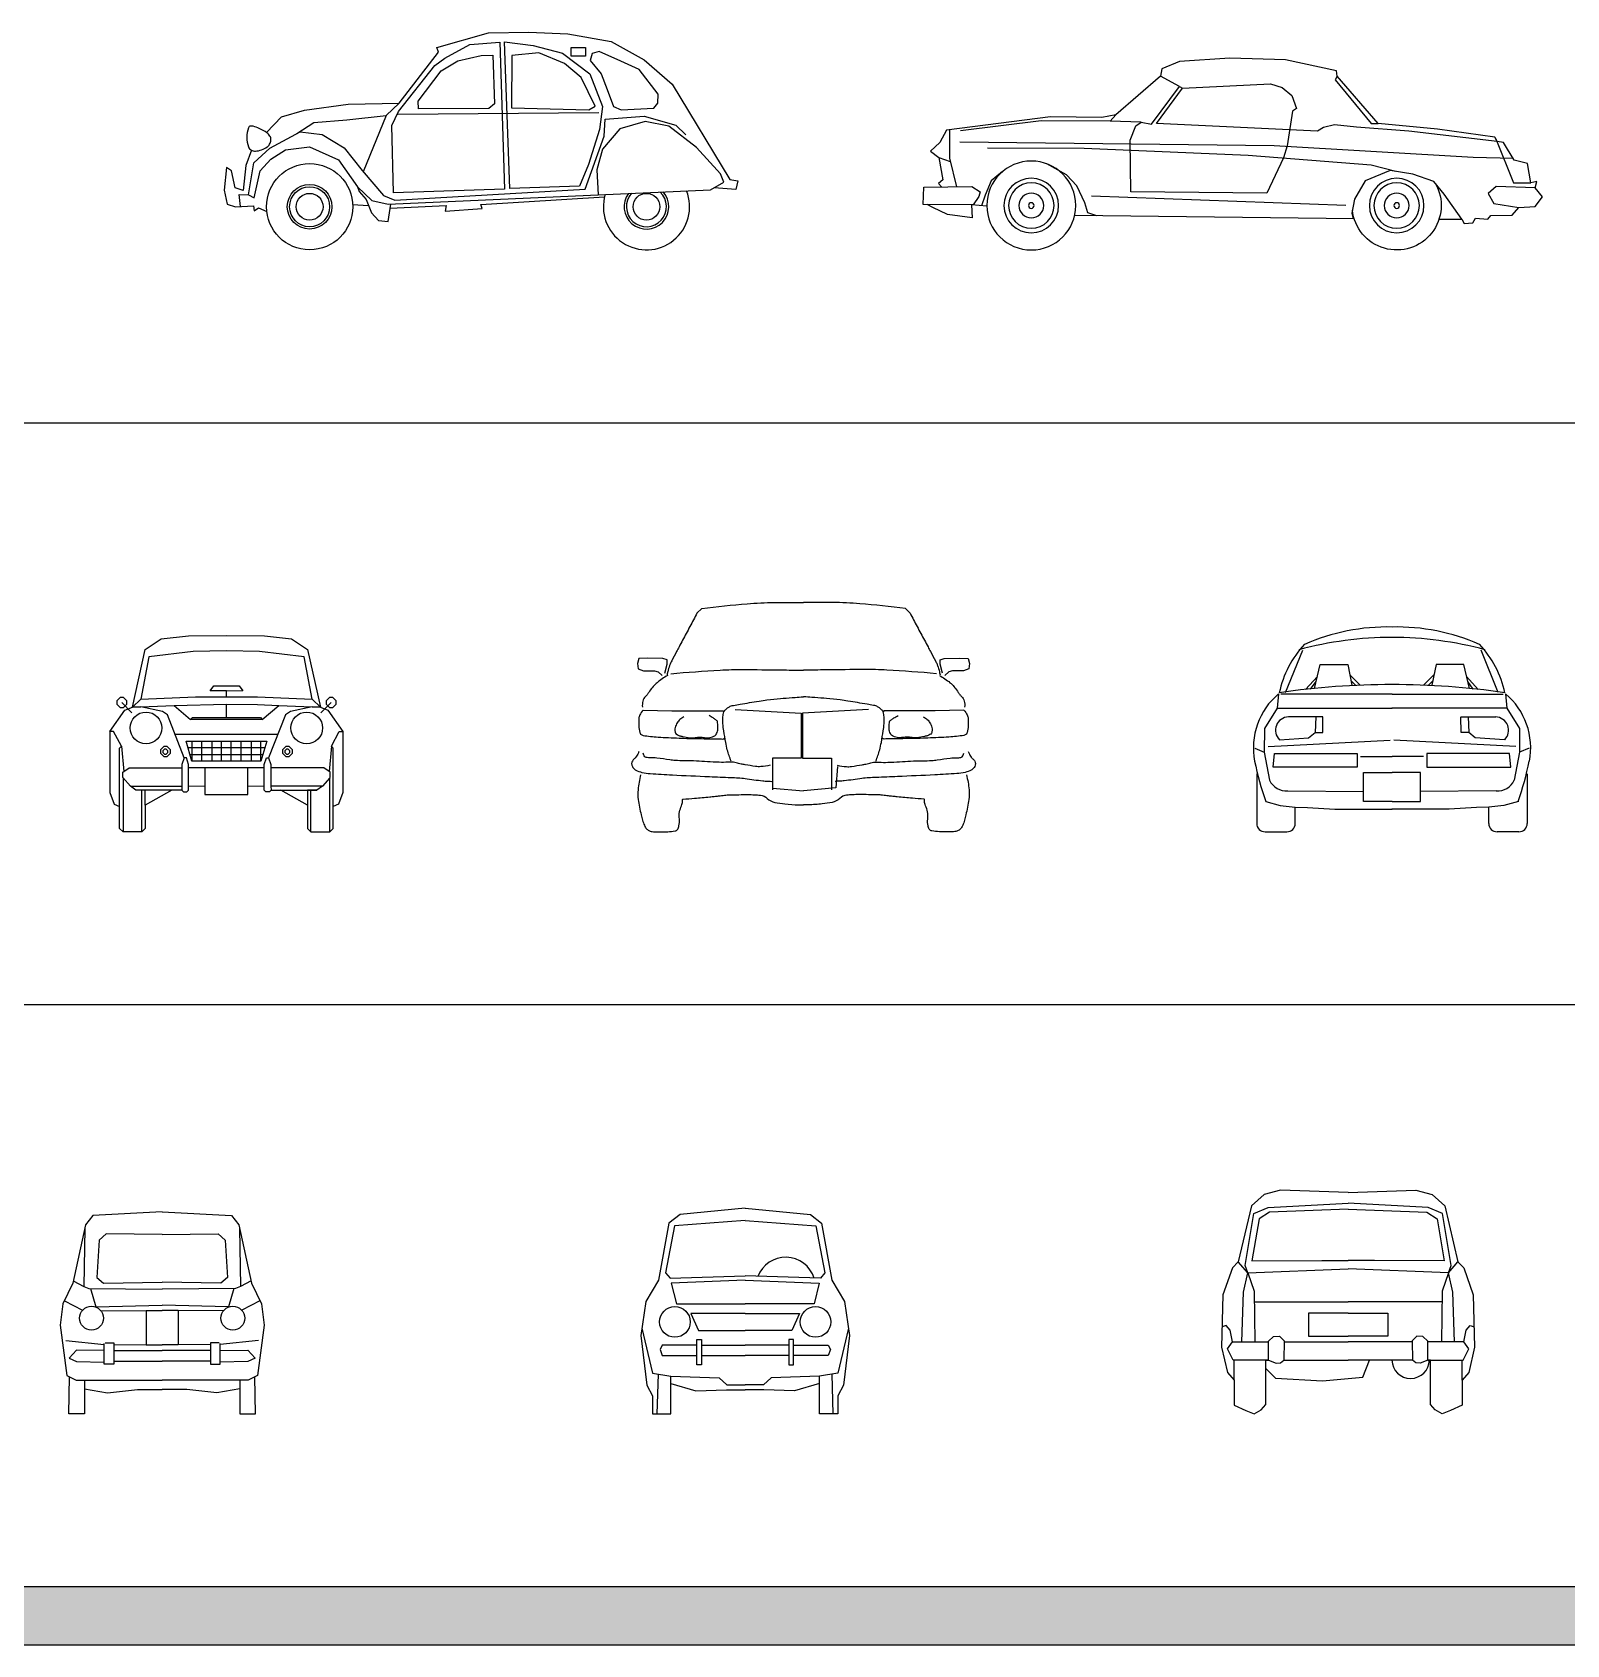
# Model space of a CAD drawing. Header units: millimetres. Extents: x 799 to 57596, y 23774 to 44160.
# Drawn here: x 35419 to 45632, y 23774 to 34509 of the extents above; entities that cross this region are included whole.
import ezdxf

# ---------------------------------------------------------------- set-up
doc = ezdxf.new("R2010")
doc.units = ezdxf.units.MM
doc.layers.add('www.cad-blocks.net', color=7, linetype='Continuous')

# ---------------------------------------------------------------- blocks, each defined once
blk = doc.blocks.new('COC004A')
for p, q in [((48.6, 143.6), (48.6, 150.2)), ((48.6, 150.2), (59, 150.2)), ((59, 143.6), (48.6, 143.6)), ((59, 150.2), (59, 143.6))]:
    blk.add_line(p, q)
for points in [[(-176.9, 87.3), (-165.8, 98.9), (-148.8, 103.7), (-116.3, 108.1), (-78.8, 108.9), (-49.7, 146.6), (-50.9, 150.1), (-12.5, 160.9), (17.1, 161.4), (46.1, 160.2), (78.1, 154.6), (102.6, 141.1), (123.2, 123.1), (165.8, 52.5), (171.7, 51.4), (170.4, 45), (154.3, 46.4)], [(-88.3, 99.7), (-78.8, 108.9)], [(-190, 41.1), (-186.2, 64.8), (-174.3, 75.7), (-151.9, 87.7), (-135.6, 85.7), (-119.3, 76), (-106, 59), (-90.2, 40.7), (-81.8, 37.1), (58.9, 45.4), (72.8, 84.6), (73.6, 97.1), (102.6, 99.4), (125.8, 92.6), (133.2, 85.5)], [(-154.4, 86.4), (-141.9, 94.6), (-117.5, 96.6), (-88.3, 99.7), (-105.3, 58.1)], [(-79.6, 100.7), (69, 101.9)], [(-196, 32.4), (-196.9, 41.4), (-190, 41.1), (-185.9, 39), (-181.4, 58.9), (-173.7, 67.5), (-162.8, 74.5), (-145, 76.7), (-123.6, 67.1), (-109.6, 47.1), (-98.9, 36.9), (-86.7, 34.1), (151.5, 44.8), (161.5, 50.4), (158.9, 56.7), (141.3, 76.1), (120.7, 91.8), (103.3, 95.3), (84.5, 90), (71.6, 75), (67.5, 59.5), (68.6, 41.1)], [(-188, 74.1), (-192, 62.7), (-194.1, 44.4), (-200, 46.4), (-202.7, 58.9), (-206.3, 61.4), (-208.1, 44.6), (-206, 34.2), (-199.6, 32.2), (-186.4, 32.9), (-185.9, 29.2), (-182.6, 31.4), (-176.6, 28.8)], [(-109.6, 47.1), (-108.3, 43.7), (-103.2, 37.6), (-99.1, 27.9), (-94, 22.1), (-86.7, 21.3), (-84.9, 34.1)], [(-85.3, 31.3), (-43.9, 33.1), (-44.7, 29), (-17.4, 30.9), (-18.2, 33.9), (73.2, 39.6)], [(-113.1, 33.9), (-101.3, 33.2)]]:
    blk.add_lwpolyline(points)
for points in [[(-0.9, 45.4), (-82.8, 42.7), (-84.2, 92.4), (-79.1, 102.8), (-52.2, 136.9), (-44.8, 142.3), (-26.5, 152.2), (-4.3, 154)], [(-64.6, 110.4), (-47.6, 132.8), (-35.4, 140.3), (-18, 144.1), (-9.4, 144.4), (-8.3, 108.4), (-12.4, 104.9), (-64.4, 104.8)], [(-0.7, 154.3), (20.3, 151.7), (42.2, 145.9), (62.4, 130.7), (71.6, 106.5), (69.5, 89.5), (61.4, 63.5), (54.6, 47.5), (3.2, 45.9)], [(4.6, 144.1), (4.4, 105.4), (61.6, 103.9), (66.2, 106.8), (56, 127.9), (43.5, 138.3), (24.7, 146.1)], [(109.7, 105.3), (112.5, 108.9), (112.8, 115.7), (98.7, 133.8), (85.3, 139.9), (69.2, 147.2), (64.1, 145.7), (62.6, 140.6), (70.7, 130.7), (75.1, 119), (79.7, 106.5), (85.5, 104)]]:
    blk.add_lwpolyline(points, close=True)
blk.add_lwpolyline([(-188.5, 92, 0.291592), (-190.2, 90.6, 0.079981), (-191.3, 83.6, 0.087173), (-190.2, 76.6, 0.198363), (-188, 74.1, 0.121973), (-185, 73.5, 0.079698), (-180.4, 74.4, 0.062257), (-176.4, 76.5, 0.098844), (-174.5, 78.5, 0.134833), (-173.5, 81.7, 0.151564), (-174.3, 84.6, 0.097758), (-176.5, 87, 0.047938), (-182.2, 90.2, 0.038581), (-186.6, 91.8, 0.094808)], format="xyb", close=True)
for centre, radius in [((-144.9, 32.3), 31.9), ((-144.9, 32.3), 16.5), ((-144.9, 32.3), 14.8), ((-144.9, 32.3), 9.9), ((104.2, 32.3), 9.9)]:
    blk.add_circle(centre, radius)
for radius, start, end in [(31.9, 163.523, 21.6415), (16.5, 143.5093, 41.6552), (14.8, 137.7502, 47.4143)]:
    blk.add_arc((104.2, 32.3), radius, start, end)
blk = doc.blocks.new('A$C1408185A')
at = {"xscale": 9, "yscale": 9, "zscale": 9}
blk.add_blockref('COC004A', (1873, -3), dxfattribs=at)
blk = doc.blocks.new('COC006A')
for p, q in [((-81.6, 126.1), (-108.1, 93.7)), ((-82.9, 128.9), (-81.6, 126.1)), ((-42.4, 120.5), (-49.5, 114.4)), ((-33.7, 123), (-42.4, 120.5)), ((31.4, 120), (-33.7, 123)), ((33.7, 121.2), (31.4, 120)), ((50.5, 93.7), (31.4, 120)), ((33.7, 121.2), (47.7, 128.8)), ((54.3, 93.2), (33.7, 121.2)), ((-49.5, 114.4), (-52.9, 104.9)), ((-52.9, 104.9), (-50, 102.9)), ((-50, 102.9), (-46, 77.2)), ((62, 94.7), (84.9, 95.5)), ((84.9, 95.5), (80.8, 100.1)), ((84.9, 95.5), (135.8, 95.7)), ((135.8, 95.7), (195.6, 88.4)), ((-201.3, 80.5), (-135.9, 88.1)), ((-135.9, 88.1), (-97.4, 91)), ((-108.1, 93.7), (-113.2, 93.7)), ((-97.4, 91), (-80.9, 92.7)), ((-80.9, 92.7), (-73, 90.7)), ((-73, 90.7), (-68.4, 88.1)), ((-68.4, 88.1), (50.5, 93.7)), ((62, 94.7), (54.3, 93.2)), ((66, 92), (62, 94.7)), ((70.1, 81.5), (66, 92)), ((203.8, 89.1), (203.8, 68.2)), ((-183.5, 68.6), (-36.3, 77.2)), ((-46, 77.2), (-43.2, 68.3)), ((-36.3, 77.2), (196.1, 79.9)), ((69.6, 43.1), (70.1, 81.5)), ((-213.3, 67.8), (-183.5, 68.6)), ((-43.2, 68.3), (-31, 42.3)), ((203.8, 68.2), (198.5, 47)), ((211.7, 68.7), (203.2, 65.7)), ((-31, 42.3), (69.6, 43.1))]:
    blk.add_line(p, q)
for points in [[(-158.3, 23), (-175.1, 23), (-176.9, 19.9), (-183.2, 20.4), (-185.3, 23.8), (-194.4, 23), (-196.7, 25.8), (-212.5, 26), (-217.3, 31.6), (-229.5, 32.4), (-234.9, 39.6), (-229.5, 46.2), (-230.6, 50.8), (-226.3, 49.8), (-223.7, 64.2), (-214, 66.6), (-205.9, 79.8), (-201.3, 80.5), (-199.5, 83.6), (-157.2, 89.7), (-113.2, 93.7), (-82.9, 128.9), (-82.6, 132.7), (-44.7, 140.8), (-3.7, 142.2), (33.7, 139.6), (46.7, 134.2), (47.7, 128.8), (80.8, 100.1), (91, 98.3), (128.9, 98.8), (205.8, 88.9), (210.9, 79.7), (217.8, 73.3), (211.7, 68.7), (208.6, 52.2), (211.9, 49.4), (209.7, 46.8)], [(-200.2, 82.4), (-213.3, 49.8), (-226.3, 49.8)], [(-126.4, 58.3), (-108.1, 63), (-17.2, 70.1), (104.2, 75.4), (175.5, 75.6)], [(94.8, 25.5), (101.4, 27.8), (103.5, 35.1), (109.6, 47.7), (117.2, 55.8), (131.7, 64)], [(-175.1, 23), (-162.1, 41.6), (-154.5, 50.8), (-138.9, 56.4), (-122.1, 58.9), (-103.8, 51.3), (-95.9, 37.7), (-93.8, 27.5), (-94.9, 23.3)], [(164.5, 58.2), (172.9, 51.4), (177.3, 40.7), (180, 32.9)], [(-229.5, 46.2), (-200.5, 47.2), (-194.7, 42.1), (-198.8, 34.7), (-217.3, 31.6)], [(-89.5, 33.1), (98.6, 40)], [(-95.6, 23.3), (111.1, 25.7)], [(176.1, 32.6), (187.5, 33.6), (187, 23.9), (205.3, 26.5), (216, 31.6), (220.1, 33.9)]]:
    blk.add_lwpolyline(points)
blk.add_lwpolyline([(187.3, 47.1), (181.1, 43.3), (182.1, 39.7), (186.2, 33.6), (223.1, 33.9), (222.6, 46.6)], close=True)
for centre, radius in [((143.2, 33.1), 32.9), ((-127, 33.1), 20.2), ((-127, 33.1), 16.8), ((143.2, 33.1), 20.2), ((143.2, 33.1), 16.8), ((-127, 33.1), 9.17), ((143.2, 33.1), 9.17), ((-127, 33.1), 2.1), ((143.2, 33.1), 2.1)]:
    blk.add_circle(centre, radius)
blk.add_arc((-127, 33.1), 32.9, 150.0662, 354.074)
blk = doc.blocks.new('A$C10DC12BC')
at = {"xscale": -9, "yscale": 9, "zscale": 9}
blk.add_blockref('COC006A', (2008, -2), dxfattribs=at)
blk = doc.blocks.new('AF6002')
for p, q in [((-433.4764, 1285.9512), (-253.238, 1305.7632)), ((-253.238, 1305.7632), (0.0508, 1307.7952)), ((0.0508, 1307.7952), (253.6444, 1305.7632)), ((253.6444, 1305.7632), (433.8828, 1285.9512)), ((-625.5004, 830.7832), (-540.3596, 1214.628)), ((-540.3596, 1214.628), (-433.4764, 1285.9512)), ((-220.218, 1200.5056), (-516.9916, 1164.6408)), ((0.0508, 1206.1952), (-220.218, 1200.5056)), ((220.6244, 1200.5056), (0.0508, 1206.1952)), ((517.398, 1164.6408), (220.6244, 1200.5056)), ((433.8828, 1285.9512), (540.3596, 1214.628)), ((540.3596, 1214.628), (625.8052, 830.7832)), ((-516.9916, 1164.6408), (-570.6364, 883.6152)), ((570.6364, 883.6152), (517.398, 1164.6408)), ((-108.1532, 939.5968), (-83.8708, 971.4992)), ((-83.8708, 971.4992), (83.8708, 971.4992)), ((83.8708, 971.4992), (108.5596, 939.5968)), ((-708.1012, 894.8928), (-730.25, 872.6424)), ((-730.25, 872.6424), (-730.25, 850.0872)), ((-685.546, 894.8928), (-708.1012, 894.8928)), ((-628.65, 792.0736), (-696.8236, 861.3648)), ((-663.3972, 872.6424), (-685.546, 894.8928)), ((-663.3972, 850.0872), (-663.3972, 872.6424)), ((-625.5004, 830.7832), (-570.6364, 883.6152)), ((-570.6364, 883.6152), (-206.0956, 898.8552)), ((-206.0956, 898.8552), (206.9084, 898.8552)), ((0.0508, 939.5968), (-108.1532, 939.5968)), ((0.0508, 898.8552), (0.0508, 939.5968)), ((108.5596, 939.5968), (0.0508, 937.5648)), ((206.9084, 898.8552), (570.6364, 883.6152)), ((570.6364, 883.6152), (625.8052, 830.7832)), ((628.65, 792.0736), (697.23, 861.3648)), ((685.9524, 894.8928), (663.8036, 872.6424)), ((663.8036, 872.6424), (663.8036, 850.0872)), ((708.1012, 894.8928), (685.9524, 894.8928)), ((730.25, 872.6424), (708.1012, 894.8928)), ((730.25, 850.0872), (730.25, 872.6424)), ((-775.0556, 667.004), (-675.0812, 809.3456)), ((-730.25, 850.0872), (-708.1012, 827.9384)), ((-708.1012, 827.9384), (-685.546, 827.9384)), ((-685.546, 827.9384), (-663.3972, 850.0872)), ((-675.0812, 809.3456), (-625.5004, 830.7832)), ((-625.5004, 830.7832), (-348.0308, 841.248)), ((-570.6364, 832.4088), (-625.5004, 830.7832)), ((-426.2628, 800.9128), (-570.6364, 832.4088)), ((-392.0236, 778.3576), (-426.2628, 800.9128)), ((-281.0764, 493.6744), (-392.0236, 778.3576)), ((-348.0308, 841.248), (0.0508, 850.0872)), ((-348.0308, 841.248), (-238.7092, 746.8616)), ((-238.7092, 746.8616), (-226.6188, 761.7968)), ((-226.6188, 761.7968), (227.0252, 761.7968)), ((0.0508, 850.0872), (206.9084, 847.6488)), ((0.0508, 761.7968), (0.0508, 850.0872)), ((206.9084, 847.6488), (348.4372, 841.248)), ((227.0252, 761.7968), (239.1156, 746.8616)), ((239.1156, 746.8616), (348.4372, 841.248)), ((392.43, 778.3576), (281.0764, 493.6744)), ((348.4372, 841.248), (570.6364, 832.4088)), ((426.2628, 800.9128), (392.43, 778.3576)), ((570.6364, 832.4088), (426.2628, 800.9128)), ((625.8052, 830.7832), (570.6364, 832.4088)), ((570.6364, 832.4088), (625.8052, 830.7832)), ((625.8052, 830.7832), (675.4876, 809.3456)), ((663.8036, 850.0872), (685.9524, 827.9384)), ((675.4876, 809.3456), (775.0556, 667.004)), ((685.9524, 827.9384), (708.1012, 827.9384)), ((708.1012, 827.9384), (730.25, 850.0872)), ((-750.4684, 667.004), (-775.0556, 667.004)), ((-775.0556, 667.004), (-775.0556, 261.8232)), ((-698.8556, 569.8744), (-750.4684, 667.004)), ((340.4108, 648.9192), (-340.0044, 648.9192)), ((239.1156, 746.8616), (-238.7092, 746.8616)), ((699.262, 569.8744), (750.8748, 667.004)), ((750.8748, 667.004), (775.0556, 667.004)), ((775.0556, 667.004), (775.0556, 261.8232)), ((-710.946, 558.1904), (-698.8556, 569.8744)), ((-710.946, 21.4376), (-710.946, 558.1904)), ((-698.8556, 569.8744), (-683.1076, 402.1328)), ((-417.0172, 568.2488), (-439.5724, 546.1)), ((-439.5724, 546.1), (-439.5724, 523.4432)), ((-411.734, 551.2816), (-422.6052, 540.004)), ((-422.6052, 540.004), (-422.6052, 529.1328)), ((-394.7668, 568.2488), (-417.0172, 568.2488)), ((-400.4564, 551.2816), (-411.734, 551.2816)), ((-389.1788, 540.004), (-400.4564, 551.2816)), ((-372.618, 546.1), (-394.7668, 568.2488)), ((-389.1788, 529.1328), (-389.1788, 540.004)), ((-372.618, 523.4432), (-372.618, 546.1)), ((-229.0572, 470.3064), (-268.5796, 603.7072)), ((-268.5796, 603.7072), (268.986, 603.7072)), ((255.6764, 559.4096), (-255.6764, 559.4096)), ((-229.0572, 603.7072), (-229.0572, 470.3064)), ((-163.322, 470.3064), (-163.322, 603.7072)), ((-97.9932, 603.7072), (-97.9932, 470.3064)), ((-32.258, 470.3064), (-32.258, 603.7072)), ((32.6644, 470.3064), (32.6644, 603.7072)), ((97.9932, 470.3064), (97.9932, 603.7072)), ((163.7284, 603.7072), (163.7284, 470.3064)), ((268.986, 603.7072), (229.0572, 470.3064)), ((229.0572, 470.3064), (229.0572, 603.7072)), ((395.1732, 568.2488), (373.0244, 546.1)), ((373.0244, 546.1), (373.0244, 523.4432)), ((400.4564, 551.2816), (389.5852, 540.004)), ((389.5852, 540.004), (389.5852, 529.1328)), ((417.4236, 568.2488), (395.1732, 568.2488)), ((411.734, 551.2816), (400.4564, 551.2816)), ((423.0116, 540.004), (411.734, 551.2816)), ((439.5724, 546.1), (417.4236, 568.2488)), ((423.0116, 529.1328), (423.0116, 540.004)), ((439.5724, 523.4432), (439.5724, 546.1)), ((699.262, 569.8744), (683.1076, 402.1328)), ((711.3524, 558.1904), (699.262, 569.8744)), ((711.3524, 21.4376), (711.3524, 558.1904)), ((-439.5724, 523.4432), (-417.0172, 501.2944)), ((-422.6052, 529.1328), (-411.734, 518.2616)), ((-417.0172, 501.2944), (-394.7668, 501.2944)), ((-411.734, 518.2616), (-400.4564, 518.2616)), ((-400.4564, 518.2616), (-389.1788, 529.1328)), ((-394.7668, 501.2944), (-372.618, 523.4432)), ((-281.0764, 493.6744), (-296.0116, 449.2752)), ((-296.0116, 449.2752), (-296.0116, 277.5712)), ((-266.1412, 493.6744), (-281.0764, 493.6744)), ((-251.3076, 449.2752), (-266.1412, 493.6744)), ((-252.8316, 425.5008), (-251.3076, 449.2752)), ((-242.3668, 514.604), (242.7732, 514.604)), ((229.0572, 470.3064), (-229.0572, 470.3064)), ((251.3076, 449.2752), (266.1412, 493.6744)), ((251.3076, 277.5712), (251.3076, 449.2752)), ((266.1412, 493.6744), (281.0764, 493.6744)), ((281.0764, 493.6744), (296.0116, 449.2752)), ((296.0116, 449.2752), (296.0116, 425.5008)), ((373.0244, 523.4432), (395.1732, 501.2944)), ((389.5852, 529.1328), (400.4564, 518.2616)), ((395.1732, 501.2944), (417.4236, 501.2944)), ((400.4564, 518.2616), (411.734, 518.2616)), ((411.734, 518.2616), (423.0116, 529.1328)), ((417.4236, 501.2944), (439.5724, 523.4432)), ((-689.61, 398.0688), (-647.6492, 425.5008)), ((-689.61, 361.7976), (-689.61, 398.0688)), ((-639.1148, 304.4952), (-689.61, 361.7976)), ((-687.578, 358.9528), (-687.578, 0)), ((-647.6492, 425.5008), (-296.0116, 425.5008)), ((251.3076, 425.5008), (-252.8316, 425.5008)), ((-251.3076, 277.5712), (-252.8316, 425.5008)), ((-142.7988, 425.5008), (-142.7988, 304.4952)), ((142.7988, 304.4952), (142.7988, 425.5008)), ((648.0556, 425.5008), (296.0116, 425.5008)), ((296.0116, 425.5008), (296.0116, 304.4952)), ((687.578, 358.9528), (639.5212, 304.4952)), ((689.61, 398.0688), (648.0556, 425.5008)), ((687.9844, 0), (687.578, 358.9528)), ((689.61, 361.7976), (689.61, 398.0688)), ((-775.0556, 261.8232), (-746.4044, 183.9976)), ((-602.0308, 277.5712), (-639.1148, 304.4952)), ((-639.1148, 304.4952), (-296.0116, 304.4952)), ((-296.0116, 277.5712), (-602.0308, 277.5712)), ((-562.5084, 0), (-562.5084, 277.5712)), ((-362.1532, 277.5712), (-540.3596, 177.0888)), ((-540.3596, 177.0888), (-540.3596, 277.5712)), ((-296.0116, 277.5712), (-284.734, 266.192)), ((-284.734, 266.192), (-262.5852, 266.192)), ((-262.5852, 266.192), (-251.3076, 277.5712)), ((-251.3076, 305.7144), (-142.7988, 304.4952)), ((-142.7988, 304.4952), (-142.7988, 249.7328)), ((-142.7988, 249.7328), (142.7988, 249.7328)), ((142.7988, 304.4952), (251.3076, 305.7144)), ((142.7988, 249.7328), (142.7988, 304.4952)), ((262.5852, 266.192), (251.3076, 277.5712)), ((285.9532, 266.192), (262.5852, 266.192)), ((296.8244, 277.5712), (285.9532, 266.192)), ((639.5212, 304.4952), (296.0116, 304.4952)), ((296.0116, 304.4952), (296.8244, 277.5712)), ((296.8244, 277.5712), (602.8436, 277.5712)), ((540.3596, 177.0888), (362.5596, 277.5712)), ((602.8436, 277.5712), (540.3596, 277.5712)), ((540.3596, 277.5712), (540.3596, 21.4376)), ((562.5084, 0), (562.5084, 277.5712)), ((639.5212, 304.4952), (602.8436, 277.5712)), ((775.0556, 261.8232), (746.8108, 183.9976)), ((-746.4044, 183.9976), (-710.946, 169.4688)), ((-540.3596, 177.0888), (-540.3596, 21.4376)), ((746.8108, 183.9976), (711.3524, 169.4688)), ((-687.578, 0), (-710.946, 21.4376)), ((-562.5084, 0), (-687.578, 0)), ((-540.3596, 21.4376), (-562.5084, 0)), ((540.3596, 21.4376), (562.5084, 0)), ((562.5084, 0), (687.9844, 0)), ((687.9844, 0), (711.3524, 21.4376))]:
    blk.add_line(p, q)
for centre in [(-534.924, 691.8452), (534.924, 691.8452)]:
    blk.add_circle(centre, 105.6072)
blk = doc.blocks.new('A$C4B9A3206')
blk.add_blockref('AF6002', (775, 0))
blk = doc.blocks.new('AF6005')
for points in [[(-666, 1483, -0.010816), (-364, 1515, -0.01833), (-184, 1523, -0.001493), (11, 1524, -0.004901)], [(689, 1483, 0.010816), (386, 1515, 0.01833), (206, 1523, 0.001493), (11, 1524, 0.004901)], [(-698, 1451, -0.000406), (-745, 1363, -0.00076), (-770, 1316, -0.00002), (-817, 1227, 0.000058), (-834, 1196, 0.001817), (-866, 1134, 0.00522), (-877, 1113, 0.040807), (-881, 1104, 0.008288), (-893, 1061, 0.016991), (-895, 1055, 0.006888), (-897, 1041)], [(720, 1451, 0.000406), (767, 1363, 0.00076), (792, 1316, 0.00002), (840, 1227, -0.000058), (856, 1196, -0.001817), (889, 1134, -0.00522), (900, 1113, -0.040807), (903, 1104, -0.008288), (916, 1061, -0.016991), (917, 1055, -0.006888), (920, 1041)], [(-873, 1049, -0.007829), (-544, 1073, -0.016988), (-391, 1077, -0.000727), (-141, 1074, -0.000215), (11, 1072, -0.00798)], [(896, 1049, 0.007829), (566, 1073, 0.016988), (414, 1077, 0.000727), (163, 1074, 0.000215), (11, 1072, 0.00798)], [(-893, 1037, 0.056984), (-963, 989, 0.064981), (-1013, 933, 0.009633), (-1025, 915, -0.03096), (-1029, 909, -0.037419), (-1032, 906, 0.016931), (-1041, 898, 0.12397), (-1058, 867, 0.105747), (-1061, 826)], [(916, 1037, -0.056984), (986, 989, -0.064981), (1035, 933, -0.009633), (1047, 915, 0.03096), (1051, 909, 0.037419), (1055, 906, -0.016931), (1063, 898, -0.12397), (1081, 867, -0.105747), (1083, 826)], [(-471, 467, -0.017364), (-496, 542, -0.027573), (-507, 591, -0.003409), (-520, 669, -0.012292), (-523, 690, -0.02738), (-526, 745, -0.044415), (-523, 778, -0.036069), (-519, 794, -0.066707), (-515, 802, -0.049344), (-509, 809, -0.033164), (-499, 818, -0.033423), (-481, 829, -0.061587), (-471, 834, -0.018929), (-455, 838, -0.00691), (-411, 846, -0.003859), (-285, 866, -0.009216), (-232, 874, -0.005626), (-143, 883, -0.006452), (-65, 890, -0.000644), (-57, 890, -0.000087), (-5, 894, -0.002208), (11, 895, -0.002372)], [(493, 467, 0.017364), (518, 542, 0.027573), (529, 591, 0.003409), (542, 669, 0.012292), (545, 690, 0.02738), (548, 745, 0.044415), (545, 778, 0.036069), (541, 794, 0.066707), (537, 802, 0.049344), (531, 809, 0.033164), (521, 818, 0.033423), (504, 829, 0.061587), (493, 834, 0.018929), (477, 838, 0.00691), (434, 846, 0.003859), (307, 866, 0.009216), (254, 874, 0.005626), (165, 883, 0.006452), (87, 890, 0.000644), (80, 890, 0.000087), (27, 894, 0.002208), (11, 895, 0.002372)], [(-1057, 806, 0.065845), (-1078, 774, 0.100568), (-1085, 750, 0.015685), (-1085, 727, 0.01515), (-1085, 702, 0.037643), (-1079, 658, 0.132965), (-1073, 647, 0.166568), (-1057, 638, 0.029749), (-957, 627, 0.001323), (-817, 620, 0.005958), (-786, 619, 0.001117), (-701, 617, 0.000704), (-567, 615, 0.00384), (-525, 614, 0.024512), (-519, 615, 0.173552), (-518, 615, 0.019195), (-515, 619)], [(-786, 762, 0.069278), (-812, 744, 0.080302), (-830, 722, 0.047715), (-843, 691, 0.097357), (-846, 674, 0.099629), (-840, 653, 0.151563), (-830, 643, 0.045963), (-815, 636, 0.03295), (-794, 631, 0.021283), (-744, 623, 0.042079), (-718, 623, 0.026732), (-704, 624, -0.020107), (-686, 627, -0.068819), (-658, 625, 0.055378), (-622, 623, 0.10725), (-585, 632, 0.158427), (-567, 650, 0.074843), (-561, 667, 0.047411), (-559, 694, 0.042579), (-562, 731, 0.181904), (-567, 738, 0.020803), (-572, 742, 0.006739), (-591, 754, 0.010475), (-603, 762, 0.009087), (-618, 770)], [(1079, 806, -0.065845), (1100, 774, -0.100568), (1107, 750, -0.015685), (1108, 727, -0.01515), (1107, 702, -0.037643), (1101, 658, -0.132965), (1095, 647, -0.166568), (1079, 638, -0.029749), (979, 627, -0.001323), (839, 620, -0.005958), (808, 619, -0.001117), (723, 617, -0.000704), (589, 615, -0.00384), (548, 614, -0.024512), (541, 615, -0.173552), (541, 615, -0.019195), (537, 619)], [(808, 762, -0.069278), (835, 744, -0.080302), (852, 722, -0.047715), (866, 691, -0.097357), (868, 674, -0.099629), (862, 653, -0.151563), (852, 643, -0.045963), (837, 636, -0.03295), (816, 631, -0.021283), (766, 623, -0.042079), (740, 623, -0.026732), (727, 624, 0.020107), (708, 627, 0.068819), (680, 625, -0.055378), (645, 623, -0.10725), (608, 632, -0.158427), (589, 650, -0.074843), (583, 667, -0.047411), (581, 694, -0.042579), (584, 731, -0.181904), (589, 738, -0.020803), (595, 742, -0.006739), (613, 754, -0.010475), (626, 762, -0.009087), (641, 770)], [(-1085, 531, -0.029144), (-1092, 513, -0.035824), (-1101, 499, -0.066223), (-1117, 481, 0.090317), (-1128, 467, 0.128477), (-1133, 450, 0.114355), (-1128, 431, 0.082679), (-1119, 418, 0.075517), (-1105, 407, 0.059801), (-1064, 392, 0.04555), (-1009, 384, 0.003109), (-862, 375, 0.001838), (-614, 364, 0.001441), (-472, 358, -0.004216), (-423, 356, -0.023213), (-378, 351, 0.008882), (-260, 336, 0.011238), (-245, 334, 0.003654), (-200, 332)], [(-212, 439, -0.030886), (-274, 430, -0.058532), (-308, 431, -0.003606), (-378, 443, -0.010264), (-403, 447, -0.015878), (-438, 456, 0.033086), (-455, 459, 0.054065), (-490, 460, -0.030911), (-551, 459, -0.003944), (-629, 463, 0.00423), (-702, 467, 0.008884), (-782, 469, -0.011796), (-842, 471, -0.025967), (-879, 475, 0.011048), (-965, 487, 0.035005), (-1006, 489, -0.047165), (-1037, 491, -0.19929), (-1045, 496, -0.069922), (-1057, 519)], [(1107, 531, 0.029144), (1115, 513, 0.035824), (1123, 499, 0.066223), (1139, 481, -0.090317), (1151, 467, -0.128477), (1155, 450, -0.114355), (1151, 431, -0.082679), (1141, 418, -0.075517), (1127, 407, -0.059801), (1087, 392, -0.04555), (1031, 384, -0.003109), (885, 375, -0.001838), (637, 364, -0.001441), (494, 358, 0.004216), (445, 356, 0.023213), (400, 351, -0.008882), (282, 336, -0.011238), (267, 334, -0.003654), (222, 332)], [(234, 439, 0.030886), (297, 430, 0.058532), (330, 431, 0.003606), (401, 443, 0.010264), (426, 447, 0.015878), (460, 456, -0.033086), (477, 459, -0.054065), (512, 460, 0.030911), (573, 459, 0.003944), (651, 463, -0.00423), (724, 467, -0.008884), (804, 469, 0.011796), (864, 471, 0.025967), (901, 475, -0.011048), (987, 487, -0.035005), (1029, 489, 0.047165), (1059, 491, 0.19929), (1067, 496, 0.069922), (1079, 519)], [(-1073, 376, 0.039507), (-1090, 276, 0.063142), (-1089, 212, 0.010606), (-1070, 109, 0.030178), (-1061, 73, 0.019184), (-1048, 40, 0.040536), (-1041, 25, 0.092878), (-1028, 11, 0.078295), (-1009, 1, 0.074256), (-981, -4, 0.023812), (-893, -3, 0.017949), (-843, 2, 0.097861), (-834, 5, 0.147146), (-826, 13, 0.061951), (-818, 37, 0.083424), (-815, 81, -0.077355), (-814, 129, -0.047748), (-801, 170, 0.067772), (-794, 200, 0.128339), (-795, 209, -0.43863), (-794, 212, -0.054063), (-791, 213, -0.002158), (-714, 220, -0.000411), (-613, 229, 0.001376), (-583, 232, 0.00972), (-554, 235, -0.007295), (-515, 240, -0.019743), (-481, 242, -0.005407), (-359, 244, -0.012898), (-316, 243, -0.014165), (-276, 240, -0.168846), (-231, 219, 0.145083), (-180, 192, 0.024339), (-113, 182, 0.017678), (-21, 176, 0.002005), (11, 176, 0.02295)], [(1095, 376, -0.039507), (1113, 276, -0.063142), (1111, 212, -0.010606), (1092, 109, -0.030178), (1083, 73, -0.019184), (1071, 40, -0.040536), (1063, 25, -0.092878), (1051, 11, -0.078295), (1031, 1, -0.074256), (1003, -4, -0.023812), (916, -3, -0.017949), (865, 2, -0.097861), (856, 5, -0.147146), (848, 13, -0.061951), (840, 37, -0.083424), (838, 81, 0.077355), (836, 129, 0.047748), (824, 170, -0.067772), (816, 200, -0.128339), (817, 209, 0.43863), (816, 212, 0.054063), (813, 213, 0.002158), (736, 220, 0.000411), (635, 229, -0.001376), (605, 232, -0.00972), (576, 235, 0.007295), (537, 240, 0.019743), (504, 242, 0.005407), (382, 244, 0.012898), (338, 243, 0.014165), (298, 240, 0.168846), (253, 219, -0.145083), (202, 192, -0.024339), (136, 182, -0.017678), (43, 176, -0.002005), (11, 176, -0.02295)]]:
    blk.add_lwpolyline(points, format="xyb")
for points in [[(-666, 1483), (-698, 1451)], [(689, 1483), (720, 1451)], [(-913, 1053), (-897, 1113), (-897, 1141), (-925, 1149), (-1025, 1153), (-1085, 1149), (-1093, 1117), (-1089, 1081), (-1053, 1069), (-981, 1069), (-957, 1061), (-929, 1037)], [(936, 1053), (920, 1113), (920, 1141), (948, 1149), (1047, 1153), (1107, 1149), (1115, 1117), (1111, 1081), (1075, 1069), (1003, 1069), (979, 1061), (952, 1037)], [(-1057, 806), (-865, 802), (-587, 802), (-523, 802), (-519, 794)], [(-443, 810), (-5, 786), (-5, 487), (-196, 487), (-196, 276)], [(444, 810), (5, 786), (5, 487), (197, 487), (197, 276)], [(1079, 806), (888, 802), (609, 802), (545, 802), (541, 794)], [(238, 431), (226, 288), (11, 268)], [(-196, 287), (11, 268)]]:
    blk.add_lwpolyline(points)
blk = doc.blocks.new('A$C2ED03FF7')
blk.add_blockref('AF6005', (1133, 4))
blk = doc.blocks.new('A$C5BA142A4')
for q in [(182, 917), (1663, 917)]:
    blk.add_line((923, 917), q)
at = {"flags": 128}
for points in [[(215, 927), (330, 1210)], [(1630, 927), (1516, 1210)], [(407, 954), (445, 1114), (629, 1114), (656, 977)], [(1438, 954), (1400, 1114), (1216, 1114), (1189, 977)], [(426, 1034), (348, 947)], [(381, 951), (419, 1001)], [(712, 977), (643, 1045)], [(651, 1006), (679, 976)], [(1133, 977), (1202, 1045)], [(1195, 1006), (1166, 976)], [(1419, 1034), (1497, 947)], [(1464, 951), (1427, 1001)], [(168, 919), (158, 823), (74, 688), (73, 530), (108, 344)], [(1678, 919), (1687, 823), (1771, 688), (1772, 530), (1737, 344)], [(158, 823), (924, 823)], [(173, 613), (368, 627), (412, 662), (463, 662), (463, 765)], [(463, 765), (416, 765), (233, 765)], [(416, 765), (412, 662)], [(1687, 823), (921, 823)], [(1672, 613), (1477, 627), (1434, 662), (1383, 662), (1382, 765)], [(1383, 765), (1430, 765), (1613, 765)], [(1430, 765), (1434, 662)], [(10, 558), (73, 530)], [(99, 569), (910, 611)], [(1747, 569), (935, 611)], [(1836, 558), (1772, 530)], [(141, 522), (691, 522), (691, 430), (132, 430), (141, 522)], [(714, 501), (923, 501)], [(1132, 501), (923, 501)], [(1705, 522), (1155, 522), (1155, 430), (1714, 430), (1705, 522)], [(23, 387), (23, 56)], [(733, 395), (923, 395)], [(923, 201), (733, 201), (733, 395)], [(1112, 395), (923, 395)], [(923, 201), (1112, 201), (1112, 395)], [(1823, 387), (1823, 56)], [(229, 273), (733, 268)], [(1616, 273), (1112, 268)], [(82, 202), (178, 175), (279, 165), (360, 163), (543, 151), (733, 151), (924, 151)], [(279, 56), (279, 165)], [(1764, 202), (1667, 175), (1567, 165), (1485, 163), (1303, 151), (1112, 151), (921, 151)], [(1567, 56), (1567, 165)], [(79, 0), (223, 0)], [(1767, 0), (1622, 0)]]:
    blk.add_lwpolyline(points, dxfattribs=at)
for centre, radius, start, end in [((931, -1139), 2434, 90.1857, 104.9454), ((892, -1), 1365, 88.6997, 113.8147), ((954, -1), 1365, 66.1853, 91.3003), ((915, -1139), 2434, 75.0546, 89.8143), ((833, 787), 675, 136.8767, 168.1391), ((1013, 787), 675, 11.8609, 43.1233), ((904, -3981), 4961, 89.7807, 98.475), ((942, -3981), 4961, 81.525, 90.2193), ((470, 559), 470, 130.0073, 190.8581), ((1376, 559), 470, 349.1419, 49.9927), ((236, 676), 89, 91.8595, 225.208), ((1610, 676), 89, 314.792, 88.1405), ((2148, 910), 2184, 191.614, 198.9272), ((-303, 910), 2184, 341.0728, 348.386), ((221, 397), 125, 205.4093, 273.5813), ((1624, 397), 125, 266.4187, 334.5907), ((78, 56), 55.8, 180, 270.1507), ((223, 56), 55.8, 270.1507, 0), ((1623, 56), 55.8, 180, 269.8493), ((1767, 56), 55.8, 269.8493, 0)]:
    blk.add_arc(centre, radius, start, end)
blk = doc.blocks.new('COC002D')
for points in [[(-1.1, 134.6), (-47.2, 132.1), (-52.1, 126), (-60.5, 87.1), (-67.1, 73.3), (-69, 59.1), (-64.4, 25.7), (-58.3, 22.6), (-1.1, 22.6)], [(-1.1, 134.6), (45.1, 132.1), (50, 126), (58.4, 87.1), (65, 73.3), (66.9, 59.1), (62.3, 25.7), (56.2, 22.6), (-1.1, 22.6)], [(-52.6, 123.7), (-53.2, 85), (-49.8, 83.5), (-1.1, 83.2)], [(-1.1, 119.6), (-38.4, 119.9), (-42.9, 115.8), (-44.5, 90.8), (-40.1, 87.1), (-1.1, 87.7)], [(50.5, 123.7), (51, 85), (47.7, 83.5), (-1.1, 83.2)], [(-1.1, 119.6), (36.2, 119.9), (40.8, 115.8), (42.4, 90.8), (38, 87.1), (-1.1, 87.7)], [(-60.2, 88.6), (-53.2, 85)], [(58.1, 88.6), (51, 85)], [(-66.1, 75.4), (-54, 69.1)], [(-48.8, 83.5), (-45.3, 71.3)], [(46.7, 83.5), (43.2, 71.3)], [(64, 75.4), (51.9, 69.1)], [(-45.3, 71.3), (-1.1, 72.5)], [(-41.8, 68.6), (-11.8, 68.9), (-1.1, 68.9)], [(-11.8, 68.9), (-11.8, 46)], [(43.2, 71.3), (-1.1, 72.5)], [(39.7, 68.6), (9.7, 68.9), (-1.1, 68.9)], [(9.7, 68.9), (9.7, 46)], [(-65.1, 48.9), (-39.7, 46.3)], [(-38.9, 47.3), (-33.3, 47.3), (-33.3, 33.1), (-39.7, 33.1), (-39.7, 47)], [(-38.9, 47.3), (-33.3, 47.3), (-33.3, 33.1), (-39.7, 33.1), (-39.7, 47)], [(-33.3, 46.3), (-11.8, 46), (-1.1, 46)], [(31.2, 46.3), (9.7, 46), (-1.1, 46)], [(36.8, 47.3), (31.2, 47.3), (31.2, 33.1), (37.6, 33.1), (37.6, 47)], [(36.8, 47.3), (31.2, 47.3), (31.2, 33.1), (37.6, 33.1), (37.6, 47)], [(63, 48.9), (37.6, 46.3)], [(-39.7, 42.2), (-58, 42.5), (-62.9, 37.2), (-58, 34.9), (-39.7, 34.6)], [(-33.3, 42.2), (-1.1, 42.2)], [(-33.3, 42.2), (-1.1, 42.2)], [(-33.3, 35.1), (-1.1, 35.1)], [(-33.3, 35.1), (-1.1, 35.1)], [(31.2, 42.2), (-1.1, 42.2)], [(31.2, 42.2), (-1.1, 42.2)], [(31.2, 35.1), (-1.1, 35.1)], [(31.2, 35.1), (-1.1, 35.1)], [(37.6, 42.2), (55.9, 42.5), (60.8, 37.2), (55.9, 34.9), (37.6, 34.6)], [(-52.7, 22.6), (-52.7, 0.2), (-63.1, 0.2), (-62.8, 24.8)], [(50.6, 22.6), (50.6, 0.2), (61, 0.2), (60.7, 24.8)], [(-52.7, 16.8), (-37.4, 14.2), (-17.5, 16.4), (-1.1, 16.4)], [(50.6, 16.8), (35.3, 14.2), (15.4, 16.4), (-1.1, 16.4)]]:
    blk.add_lwpolyline(points)
for centre in [(-48.1, 63.8), (46, 63.8)]:
    blk.add_circle(centre, 7.93)
blk = doc.blocks.new('A$C06330B6B')
at = {"xscale": 10, "yscale": 10, "zscale": 10}
blk.add_blockref('COC002D', (690, -2), dxfattribs=at)
blk = doc.blocks.new('COC002F')
for points in [[(0, 135.6), (-43.4, 131.5), (-50.8, 125.6), (-57.7, 87.7), (-66.1, 73.5), (-69.4, 50.8), (-65.4, 17.9), (-61.6, 10.8), (-61.6, -1.2), (-49.4, -1.2), (-49.4, 23.8)], [(0, 135.6), (43.4, 131.5), (50.8, 125.6), (57.7, 87.7), (66.1, 73.5), (69.4, 50.8), (65.4, 17.9), (61.6, 10.8), (61.6, -1.2), (49.4, -1.2), (49.4, 23.8)], [(0, 127.4), (-47, 123.9), (-53.1, 92.5), (-50, 89), (0, 90.5)], [(0, 127.4), (47, 123.9), (53.1, 92.5), (50, 89), (0, 90.5)], [(0, 87.7), (-49.3, 85.7), (-45.8, 71.9), (0, 71.9)], [(0, 87.7), (49.3, 85.7), (45.8, 71.9), (0, 71.9)], [(0, 65.5), (-36.1, 65.5), (-31, 54.3), (0, 54.3)], [(0, 65.5), (36.1, 65.5), (31, 54.3), (0, 54.3)], [(-68.7, 55.7), (-61.6, 25.8), (-49.4, 23.8), (-17.3, 22.7), (-12.2, 18.1), (0, 18.1)], [(68.7, 55.7), (61.6, 25.8), (49.4, 23.8), (17.3, 22.7), (12.2, 18.1), (0, 18.1)], [(-32.1, 44.5), (-55.2, 44.5), (-56.7, 41.6), (-55.2, 37.5), (-32.1, 37.5)], [(-32.1, 48.2), (-29, 48.2), (-29, 31.4), (-32.1, 31.4), (-32.1, 48.2)], [(-29, 44.5), (0, 44.5)], [(29, 44.5), (0, 44.5)], [(32.1, 48.2), (29, 48.2), (29, 31.4), (32.1, 31.4), (32.1, 48.2)], [(32.1, 44.5), (55.2, 44.5), (56.7, 41.6), (55.2, 37.5), (32.1, 37.5)], [(-29, 37.5), (0, 37.5)], [(29, 37.5), (0, 37.5)], [(-58.6, -1.2), (-57.8, 25.2)], [(58.6, -1.2), (57.8, 25.2)], [(-49.4, 18.9), (-32.8, 14.1), (-12.4, 14.6), (0, 14.6)], [(49.4, 18.9), (32.8, 14.1), (12.4, 14.6), (0, 14.6)]]:
    blk.add_lwpolyline(points)
for centre in [(-46.8, 59.9), (46.8, 59.9)]:
    blk.add_circle(centre, 10.2)
blk.add_arc((26.9, 83.1), 19.9, 17.6633, 158.9568)
blk = doc.blocks.new('A$C6D7B5D56')
at = {"xscale": 10, "yscale": 10, "zscale": 10}
blk.add_blockref('COC002F', (694, 12), dxfattribs=at)
blk = doc.blocks.new('COC003D')
for p, q in [((-55.9, 146.1), (-64.3, 138.5)), ((-45, 148.9), (-55.9, 146.1)), ((-53.2, 137.5), (0, 140.3)), ((0, 147.4), (-45, 148.9)), ((0, 147.4), (45, 148.9)), ((53.2, 137.5), (0, 140.3)), ((45, 148.9), (55.9, 146.1)), ((55.9, 146.1), (64.3, 138.5)), ((-64.3, 138.5), (-73.1, 101.3)), ((-68.5, 98.8), (-62.8, 133.5)), ((-59.3, 129.9), (-64, 102)), ((-62.8, 133.5), (-53.2, 137.5)), ((-52.4, 134.2), (-59.3, 129.9)), ((0, 136.3), (-52.4, 134.2)), ((0, 136.3), (52.4, 134.2)), ((52.4, 134.2), (59.3, 129.9)), ((62.8, 133.5), (53.2, 137.5)), ((59.3, 129.9), (64, 102)), ((68.5, 98.8), (62.8, 133.5)), ((64.3, 138.5), (73.1, 101.3)), ((-76.9, 97.3), (-83.3, 79.3)), ((-73.1, 101.3), (-76.9, 97.3)), ((-66.7, 93.9), (-73.1, 101.3)), ((-66.7, 93.9), (-68.5, 98.8)), ((-64, 102), (-17.5, 102.2)), ((-17.5, 102.2), (0, 102.2)), ((17.5, 102.2), (0, 102.2)), ((64, 102), (17.5, 102.2)), ((66.7, 93.9), (73.1, 101.3)), ((66.7, 93.9), (68.5, 98.8)), ((73.1, 101.3), (76.9, 97.3)), ((76.9, 97.3), (83.3, 79.3)), ((-69.6, 81), (-66.7, 93.9)), ((-66.7, 93.9), (0, 96.5)), ((-66.7, 93.9), (-62.5, 81.7)), ((66.7, 93.9), (0, 96.5)), ((66.7, 93.9), (62.5, 81.7)), ((69.6, 81), (66.7, 93.9)), ((-83.3, 79.3), (-84.2, 44.5)), ((-70.7, 47.9), (-69.6, 81)), ((-62.5, 81.7), (-62.1, 47.9)), ((62.5, 81.7), (62.1, 47.9)), ((70.7, 47.9), (69.6, 81)), ((83.3, 79.3), (84.2, 44.5)), ((-62.4, 74.7), (0, 74.7)), ((0, 67.1), (-26.3, 67.1)), ((-26.3, 67.1), (-26.3, 51.7)), ((62.4, 74.7), (0, 74.7)), ((0, 67.1), (26.3, 67.1)), ((26.3, 67.1), (26.3, 51.7)), ((-81.3, 58.9), (-83.8, 58)), ((-78.6, 55.8), (-81.3, 58.9)), ((-77, 47.9), (-78.6, 55.8)), ((77, 47.9), (78.6, 55.8)), ((78.6, 55.8), (81.3, 58.9)), ((81.3, 58.9), (83.8, 58)), ((-84.2, 44.5), (-80.4, 27.6)), ((-80.3, 43.4), (-77, 47.9)), ((-76.5, 35.8), (-80.3, 43.4)), ((-77, 47.9), (-53, 47.9)), ((-53, 48.5), (-49.6, 51.5)), ((-53, 35.8), (-53, 48.5)), ((-49.6, 51.5), (-45.8, 51.8)), ((-45.8, 51.8), (-42.6, 48.7)), ((-42.6, 48.7), (-42.8, 35.7)), ((-42.6, 47.9), (0, 47.9)), ((-26.3, 51.7), (0, 51.7)), ((26.3, 51.7), (0, 51.7)), ((42.6, 47.9), (0, 47.9)), ((45.8, 51.8), (42.6, 48.7)), ((42.6, 48.7), (42.8, 35.7)), ((49.6, 51.5), (45.8, 51.8)), ((53, 48.5), (49.6, 51.5)), ((53, 35.8), (53, 48.5)), ((77, 47.9), (53, 47.9)), ((76.5, 35.8), (80.3, 43.4)), ((80.3, 43.4), (77, 47.9)), ((84.2, 44.5), (80.4, 27.6)), ((-54.7, 35.8), (-76.5, 35.8)), ((-75.9, 22.5), (-75.9, 35.8)), ((-54.7, 6.2), (-54.7, 35.8)), ((-54.7, 35.8), (-53, 35.8)), ((-53, 35.8), (-54.7, 35.8)), ((-53, 35.8), (-47.9, 33.7)), ((-47.9, 33.7), (-45.1, 34)), ((-45.1, 34), (-42.8, 35.7)), ((-42.8, 35.7), (0, 35.7)), ((42.8, 35.7), (0, 35.7)), ((9.7, 24.5), (14.2, 35.7)), ((45.1, 34), (42.8, 35.7)), ((47.9, 33.7), (45.1, 34)), ((53, 35.8), (47.9, 33.7)), ((53, 35.8), (54.7, 35.8)), ((54.7, 35.8), (53, 35.8)), ((54.7, 35.8), (76.5, 35.8)), ((54.7, 6.2), (54.7, 35.8)), ((75.9, 22.5), (75.9, 35.8)), ((-80.4, 27.6), (-75.9, 22.5)), ((-75.9, 22.5), (-75.9, 5.9)), ((-54.7, 30.3), (-48.4, 23.8)), ((-48.4, 23.8), (-17.1, 21.9)), ((-17.1, 21.9), (9.7, 24.5)), ((80.4, 27.6), (75.9, 22.5)), ((75.9, 22.5), (75.9, 5.9)), ((-75.9, 5.9), (-68.1, 2.2)), ((-68.1, 2.2), (-62.5, 0.1)), ((-62.5, 0.1), (-57.9, 2.6)), ((-57.9, 2.6), (-54.7, 6.2)), ((57.9, 2.6), (54.7, 6.2)), ((62.5, 0.1), (57.9, 2.6)), ((68.1, 2.2), (62.5, 0.1)), ((75.9, 5.9), (68.1, 2.2))]:
    blk.add_line(p, q)
blk.add_arc((41.6, 36.1), 12.5, 181.4751, 358.6278)
blk = doc.blocks.new('A$C1A59524D')
at = {"xscale": 10, "yscale": 10, "zscale": 10}
blk.add_blockref('COC003D', (842, -1), dxfattribs=at)
blk = doc.blocks.new('FORMAT')
at = {"layer": 'www.cad-blocks.net', "true_color": 0x546d8e}
h = blk.add_hatch(color=155, dxfattribs=at)
h.set_gradient(color1=(68, 68, 68), color2=(84, 109, 142), tint=1)
h.paths.add_polyline_path([(3036, 24162), (3036, 23774), (57596, 23774), (57596, 24162)])
at = {"layer": 'www.cad-blocks.net', "color": 155, "true_color": 0x546d8e}
for p, q in [((3036, 31910), (57596, 31910)), ((3609, 28036), (57596, 28036)), ((3036, 24162), (57596, 24162)), ((3036, 24162), (57596, 24162)), ((3036, 24162), (57596, 24162)), ((3036, 23774), (57596, 23774))]:
    blk.add_line(p, q, dxfattribs=at)

msp = doc.modelspace()

# ---------------------------------------------------------------- block references
for name, p in [('A$C1408185A', (36696, 33060)), ('A$C10DC12BC', (41349, 33060)), ('A$C2ED03FF7', (39408, 29186)), ('A$C4B9A3206', (35936, 29186)), ('A$C5BA142A4', (43546, 29186)), ('A$C1A59524D', (43335, 25312)), ('A$C06330B6B', (35604, 25312)), ('A$C6D7B5D56', (39470, 25312))]:
    msp.add_blockref(name, p)
at = {"layer": 'www.cad-blocks.net'}
msp.add_blockref('FORMAT', (0, 0), dxfattribs=at)

doc.saveas('drawing.dxf')
